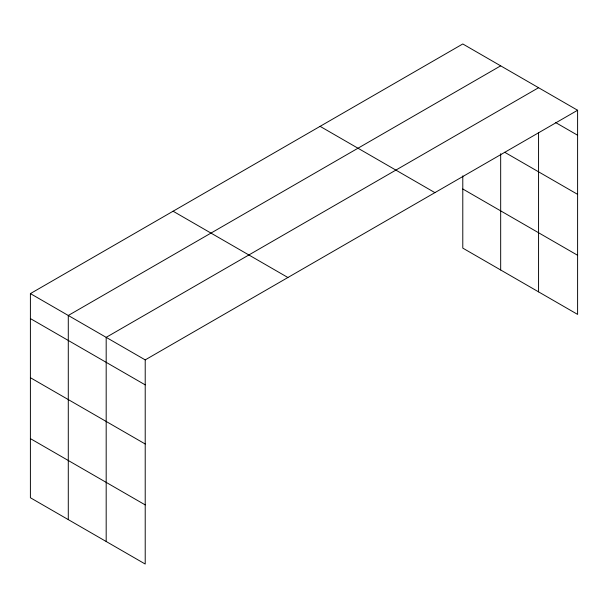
<?xml version="1.0" encoding="UTF-8"?>
<svg xmlns="http://www.w3.org/2000/svg" width="608" height="608" viewBox="0 0 608 608"><rect width="100%" height="100%" fill="white"/><g stroke="black" fill="none" stroke-linecap="round" stroke-linejoin="round"><path stroke-width="0.91" d="M30.4 293.603L145.213 359.89L145.213 564.034L30.4 497.747L30.4 293.603L462.787 43.966L577.6 110.253L577.6 314.397L462.787 248.11L462.787 175.864M500.673 65.839L68.286 315.476L68.286 519.62M538.566 87.719L106.18 337.349L106.18 541.492M145.213 359.89L577.6 110.253M555.644 122.558L577.6 135.234M504.708 152.274L577.6 194.355M462.787 188.989L577.6 255.276M320.097 126.35L434.91 192.637M173.09 211.219L287.903 277.506M30.4 318.584L145.213 384.872M30.4 377.705L145.213 443.992M30.4 438.619L145.213 504.906M538.566 132.4L538.566 291.863M500.673 153.695L500.673 269.982"/></g></svg>
